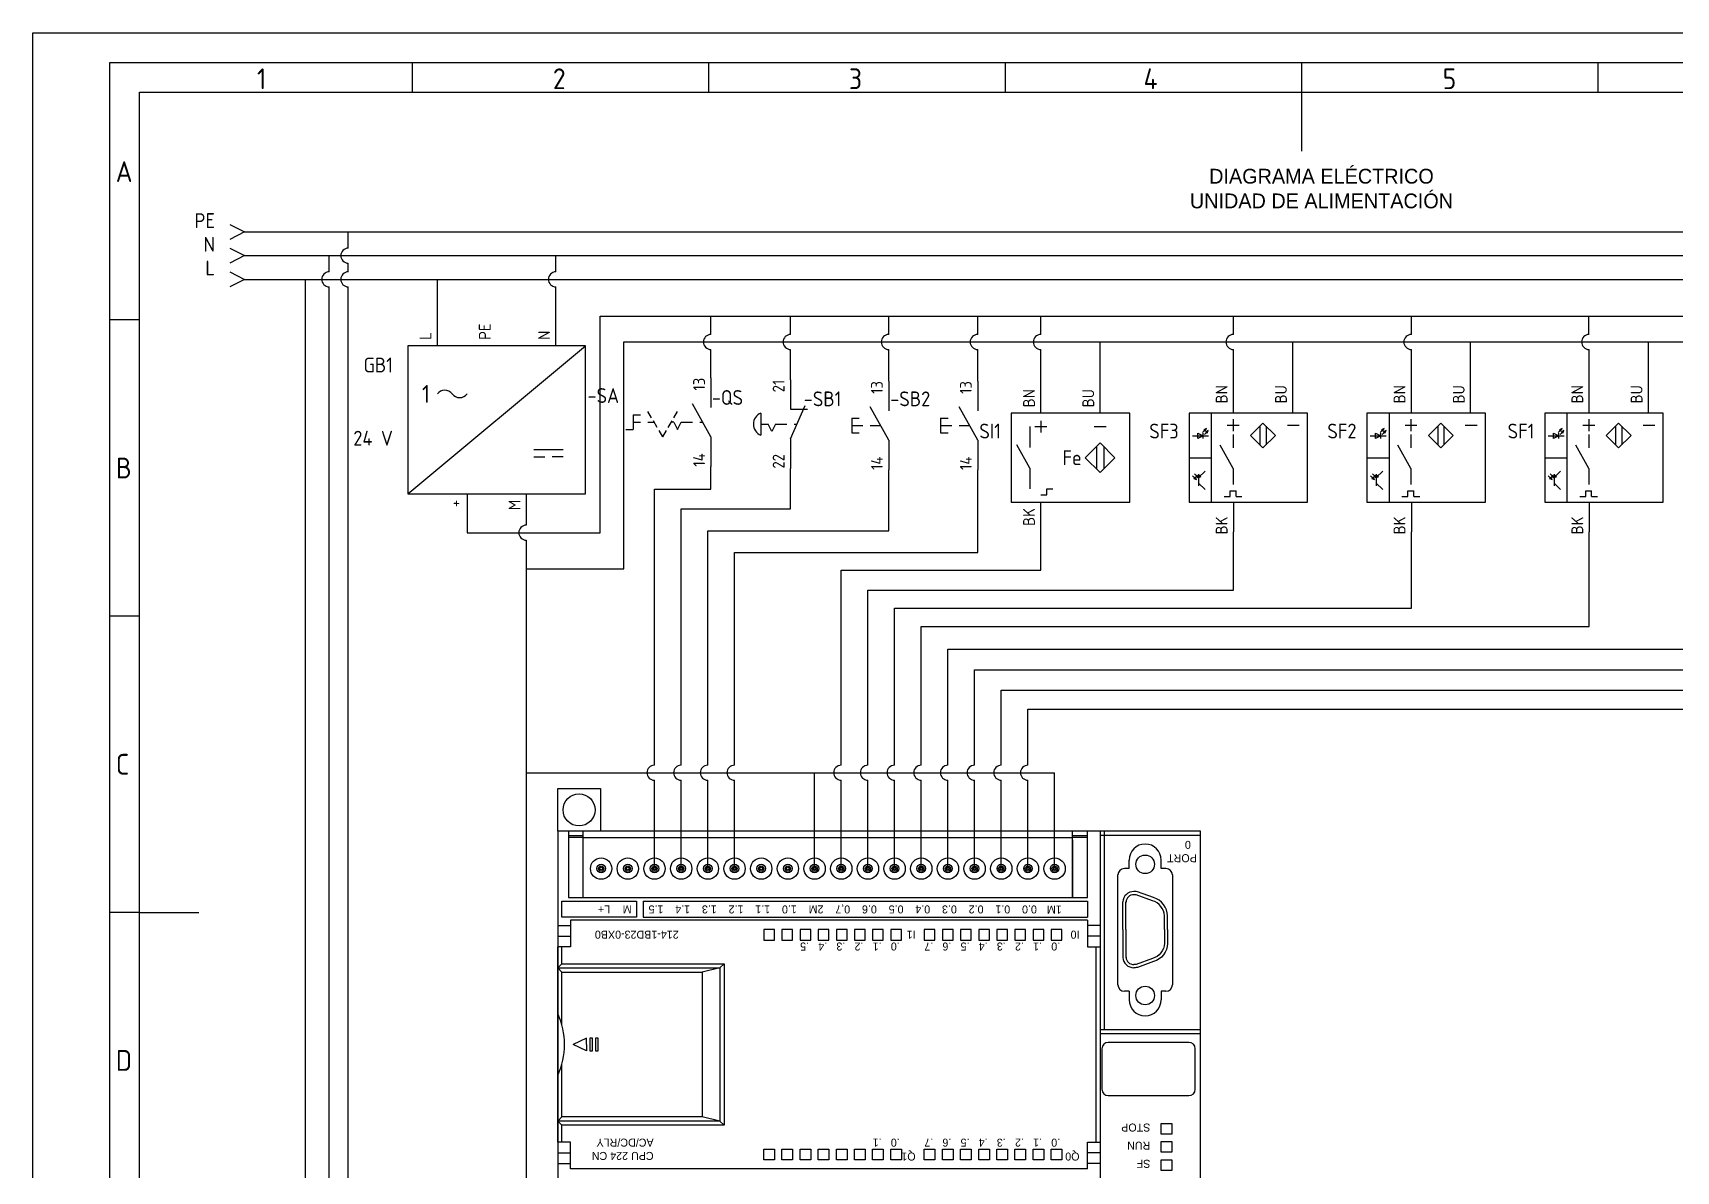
# Model space of a CAD drawing. Extents: x 0 to 420, y 0 to 297.
# Drawn here: x 0 to 277.2, y 104.9 to 297 of the extents above; entities that cross this region are included whole.
import ezdxf
from ezdxf.enums import TextEntityAlignment as Align

# ---------------------------------------------------------------- set-up
doc = ezdxf.new("R2010")
doc.units = 0
doc.header["$LTSCALE"] = 10
for name, color, linetype in [('035', 5, 'Continuous'), ('07', 7, 'Continuous'), ('DESC', 7, 'Continuous'), ('LAYER_1', 160, 'Continuous'), ('RED_2.5mm^2', 1, 'Continuous'), ('SYMS', 7, 'Continuous'), ('TAGS', 4, 'Continuous'), ('TERMS', 3, 'Continuous')]:
    doc.layers.add(name, color=color, linetype=linetype)
doc.styles.add('ISO Proportional', font='isocp.shx')
doc.styles.add('WD_IEC', font='ISOCP2.shx', dxfattribs={"width": 0.9, "height": 4})

# ---------------------------------------------------------------- blocks, each defined once
blk = doc.blocks.new('IEC_border_a3')
at = {"layer": '035'}
for p, q in [((64, 292), (64, 287)), ((114, 292), (114, 287)), ((164, 292), (164, 287)), ((214, 292), (214, 287)), ((264, 292), (264, 287)), ((17.97, 248.58), (12.98, 248.58)), ((17.98, 198.54), (13, 198.54)), ((17.98, 148.54), (13, 148.54))]:
    blk.add_line(p, q, dxfattribs=at)
for points in [[(0, 297), (420, 297), (420, 0), (0, 0)], [(18, 287), (410, 287), (410, 10), (18, 10)]]:
    blk.add_lwpolyline(points, close=True, dxfattribs=at)
at = {"layer": '07'}
for p, q in [((214, 287), (214, 277)), ((18, 148.5), (28, 148.5))]:
    blk.add_line(p, q, dxfattribs=at)
blk.add_lwpolyline([(13, 292), (415, 292), (415, 5), (13, 5)], close=True, dxfattribs=at)
at = {"layer": '035', "style": 'ISO Proportional'}
for s, p in [('1', (37.81, 287.5)), ('2', (87.73, 287.5)), ('3', (137.68, 287.5)), ('4', (187.38, 287.5)), ('5', (237.84, 287.5)), ('A', (13.98, 271.83)), ('B', (14, 221.79)), ('C', (14, 171.79)), ('D', (14, 121.79))]:
    blk.add_text(s, height=3.5, dxfattribs=at).set_placement(p)
blk = doc.blocks.new('HA1X3Y')
blk.add_lwpolyline([(-2.5, 1.25), (0, 0), (-2.5, -1.25)])
at = {"style": 'WD_IEC'}
blk.add_attdef('DESC1', text='', height=2.5, dxfattribs=at).set_placement((-5, 0.675), align=Align.RIGHT)
at = {"style": 'WD_IEC', "flags": 1}
blk.add_attdef('X1TERM01', (0, 0), '', height=0.32, dxfattribs=at)
at = {"style": 'WD_IEC'}
blk.add_attdef('DESC2', text='', height=2.5, dxfattribs=at).set_placement((-5, -0.675), align=Align.TOP_RIGHT)
blk = doc.blocks.new('VPW1_1PH')
for p, q in [((-5, -25), (25, 0)), ((16.25, -17.5), (21.25, -17.5)), ((16.25, -18.75), (18.125, -18.75)), ((21.25, -18.75), (19.375, -18.75))]:
    blk.add_line(p, q)
blk.add_lwpolyline([(-5, 0), (-5, -25), (25, -25), (25, 0)], close=True)
for centre, start, end in [((1.25, -9.0625), 36.869898, 143.130102), ((3.75, -7.1875), 216.869898, 323.130102)]:
    blk.add_arc(centre, 1.5625, start, end)
at = {"style": 'WD_IEC'}
blk.add_text('1', height=3, dxfattribs=at).set_placement((-1.25, -8.125), align=Align.MIDDLE_RIGHT)
for tag, p in [('TERM01', (-1, 1)), ('TERM02', (9, 1)), ('TERM03', (19, 1))]:
    blk.add_attdef(tag, p, '', height=2, rotation=90, dxfattribs=at)
for tag, p in [('INST', (-7.5, 2.5)), ('LOC', (-7.5, -1)), ('TAG1', (-7.5, -4.5)), ('RATING1', (-7.5, -9)), ('XREF', (-7.5, -13)), ('DESC1', (-7.5, -16.85)), ('DESC2', (-7.5, -20.35)), ('DESC3', (-7.5, -23.85))]:
    blk.add_attdef(tag, text='', height=2.5, dxfattribs=at).set_placement(p, align=Align.RIGHT)
at = {"style": 'WD_IEC', "flags": 1}
for tag, p, height in [('X2TERM01', (0, 0), 0.32), ('X2TERM02', (10, 0), 0.32), ('X2TERM03', (20, 0), 0.32), ('MFG', (27.75, -1), 1.5), ('CAT', (27.75, -3.5), 1.5), ('ASSYCODE', (26, -21.5), 1), ('FAMILY', (26, -23), 1), ('X8TERM04', (5, -25), 0.32), ('X8TERM05', (15, -25), 0.32), ('CATDESC', (26, -24.5), 1)]:
    blk.add_attdef(tag, p, '', height=height, dxfattribs=at)
at = {"style": 'WD_IEC'}
for tag, p in [('TERM04', (4, -26)), ('TERM05', (14, -26))]:
    blk.add_attdef(tag, text='', height=2, rotation=90, dxfattribs=at).set_placement(p, align=Align.RIGHT)
blk = doc.blocks.new('WDDOT')
for radius in [0.72, 0.449, 0.223]:
    blk.add_circle((0, 0), radius)
blk = doc.blocks.new('VPB11')
for p, q in [((0, 7.5), (0, 2.5)), ((0, -2.5), (-3.125, 3.125)), ((-6.25, 1.25), (-6.25, -1.25)), ((-6.25, 1.25), (-5, 1.25)), ((-6.25, 0), (-4.375, 0)), ((-3.125, 0), (-1.389, 0)), ((-6.25, -1.25), (-5, -1.25)), ((0, -2.5), (0, -7.5))]:
    blk.add_line(p, q)
at = {"style": 'WD_IEC'}
for tag, p in [('INST', (-8, 10.25)), ('LOC', (-8, 6.75)), ('TAG1', (-8, 3.25)), ('DESC1', (-8, -10.35)), ('DESC2', (-8, -13.85)), ('DESC3', (-8, -17.35))]:
    blk.add_attdef(tag, text='', height=2.5, dxfattribs=at).set_placement(p, align=Align.RIGHT)
blk.add_attdef('TERM01', text='', height=2, rotation=90, dxfattribs=at).set_placement((-1, 7.5), align=Align.RIGHT)
at = {"style": 'WD_IEC', "flags": 1}
for tag, p, height in [('X2TERM01', (0, 7.5), 0.32), ('CONTACT', (0.5, 4.5), 1), ('COMMON', (1.75, 3.25), 1), ('X1LINK', (0, 0), 0.32), ('ASSYCODE', (1, -4), 1), ('FAMILY', (1, -5.5), 1), ('X8TERM02', (0, -7.5), 0.32), ('CATDESC', (1, -7), 1)]:
    blk.add_attdef(tag, p, '', height=height, dxfattribs=at)
at = {"style": 'WD_IEC', "flags": 9}
for tag, p in [('MFG', (-8.5, -0.25)), ('CAT', (-8.5, -2.75))]:
    blk.add_attdef(tag, text='', height=1.5, dxfattribs=at).set_placement(p, align=Align.RIGHT)
at = {"style": 'WD_IEC'}
blk.add_attdef('TERM02', (-1, -7.5), '', height=2, rotation=90, dxfattribs=at)
at = {"lineweight": 15, "style": 'WD_IEC'}
blk.add_attdef('XREF', text='', height=2.5, dxfattribs=at).set_placement((-8, -6.35), align=Align.RIGHT)
blk = doc.blocks.new('VPX11IN3')
for p, q in [((0, 6.25), (0, 4.25)), ((-1.875, 5.25), (-1.875, 1.75)), ((-1, 5.25), (1, 5.25)), ((9, 5.25), (11, 5.25)), ((-1.875, -1.75), (-4.0625, 2.1875)), ((9.375, 1.875), (9.375, -1.875)), ((10.625, 1.875), (10.625, -1.875)), ((-1.875, -1.75), (-1.875, -5.25)), ((1, -6.25), (1, -5.25)), ((1, -5.25), (2, -5.25)), ((0, -6.25), (1, -6.25))]:
    blk.add_line(p, q)
for points in [[(-5, -7.5), (15, -7.5), (15, 7.5), (-5, 7.5)], [(10, 2.5), (12.5, 0), (10, -2.5), (7.5, 0)]]:
    blk.add_lwpolyline(points, close=True)
at = {"style": 'WD_IEC'}
blk.add_text('Fe', height=2.5, dxfattribs=at).set_placement((6.875, 0), align=Align.MIDDLE_RIGHT)
for tag, p in [('TERM02', (-1, 8.5)), ('TERM03', (9, 8.5))]:
    blk.add_attdef(tag, p, '', height=2, rotation=90, dxfattribs=at)
for tag, p in [('INST', (-6.75, 10.25)), ('LOC', (-6.75, 6.75)), ('TAG1', (-6.75, 3.25)), ('DESC1', (-6.75, -5.2)), ('DESC2', (-6.75, -8.7)), ('DESC3', (-6.75, -12.2)), ('WDTAGALT', (-6.25, -15.125))]:
    blk.add_attdef(tag, text='', height=2.5, dxfattribs=at).set_placement(p, align=Align.RIGHT)
at = {"style": 'WD_IEC', "flags": 1}
for tag, p, height in [('X2TERM02', (0, 7.5), 0.32), ('X2TERM03', (10, 7.5), 0.32), ('MFG', (17.75, 6.5), 1.5), ('CAT', (17.75, 4), 1.5), ('ASSYCODE', (16, -4), 1), ('FAMILY', (16, -5.5), 1), ('X8TERM01', (0, -7.5), 0.32), ('CATDESC', (16, -7), 1)]:
    blk.add_attdef(tag, p, '', height=height, dxfattribs=at)
at = {"lineweight": 15, "style": 'WD_IEC'}
blk.add_attdef('XREF', text='', height=2.5, dxfattribs=at).set_placement((-6.75, -1.35), align=Align.RIGHT)
at = {"style": 'WD_IEC'}
blk.add_attdef('TERM01', text='', height=2, rotation=90, dxfattribs=at).set_placement((-1, -8.5), align=Align.RIGHT)
blk = doc.blocks.new('VPE11B24')
for p, q in [((0, 7.5), (0, 12.5)), ((10, 7.5), (10, 12.5)), ((2.5, 7.5), (-7.5, 7.5)), ((-7.5, 7.5), (-7.5, -7.5)), ((-3.75, 7.5), (-3.75, -7.5)), ((-0.06, 6.49), (-0.06, 4.49)), ((12.5, 7.5), (2.5, 7.5)), ((12.5, -7.5), (12.5, 7.5)), ((-6.94, 3.72), (-4.24, 3.72)), ((-6.04, 4.17), (-5.14, 3.72)), ((-6.04, 3.26), (-6.04, 4.17)), ((-5.14, 3.72), (-6.04, 3.26)), ((-4.92, 4.61), (-5.25, 4.27)), ((-5.14, 3.26), (-5.14, 4.17)), ((-4.58, 4.94), (-5.03, 4.72)), ((-5.03, 4.72), (-4.81, 4.5)), ((-4.58, 4.27), (-4.92, 3.94)), ((-4.81, 4.5), (-4.58, 4.94)), ((-4.25, 4.61), (-4.69, 4.38)), ((-4.69, 4.38), (-4.47, 4.16)), ((-4.47, 4.16), (-4.25, 4.61)), ((-1.06, 5.49), (0.94, 5.49)), ((-0.07, 3.92), (-0.07, 1.69)), ((4.45, 5.31), (4.45, 2.18)), ((5.49, 5.31), (5.49, 2.18)), ((9.09, 5.49), (11.09, 5.49)), ((-0.07, -1.81), (-2.26, 2.13)), ((-7.5, 0), (-3.75, 0)), ((-6.24, -3.03), (-6.57, -2.7)), ((-5.91, -3.36), (-4.81, -2.27)), ((-0.07, -1.81), (-0.07, -4.53)), ((-6.57, -3.37), (-6.91, -3.03)), ((-6.46, -3.26), (-6.69, -3.48)), ((-6.69, -3.48), (-6.24, -3.7)), ((-6.24, -3.7), (-6.46, -3.26)), ((-6.13, -2.92), (-6.35, -3.14)), ((-6.35, -3.14), (-5.9, -3.37)), ((-5.9, -3.37), (-6.13, -2.92)), ((-5.91, -2.8), (-5.91, -4.77)), ((-5.68, -2.92), (-5.91, -3.36)), ((-5.91, -3.36), (-5.46, -3.14)), ((-5.91, -4.29), (-4.81, -5.38)), ((-7.5, -7.5), (12.5, -7.5)), ((-1.58, -6.56), (-0.58, -6.56)), ((-0.58, -6.56), (-0.58, -5.56)), ((-0.58, -5.56), (0.42, -5.56)), ((0, -7.5), (0, -12.5)), ((0.42, -6.56), (0.42, -5.56)), ((0.42, -6.56), (1.42, -6.56))]:
    blk.add_line(p, q)
blk.add_lwpolyline([(4.97, 5.83), (7.06, 3.74), (4.97, 1.65), (2.88, 3.74)], close=True)
for points in [[(-5.03, 4.72), (-4.81, 4.5), (-4.58, 4.94)], [(-4.69, 4.38), (-4.47, 4.16), (-4.25, 4.61)], [(-6.46, -3.26), (-6.69, -3.48), (-6.24, -3.7)], [(-6.13, -2.92), (-6.35, -3.14), (-5.9, -3.37)], [(-5.46, -3.14), (-5.68, -2.92), (-5.91, -3.36)]]:
    blk.add_solid(points)
at = {"style": 'WD_IEC'}
for tag, p in [('INST', (-9.25, 12)), ('LOC', (-9.25, 8)), ('TAG1', (-9.25, 3.25)), ('XREF', (-9.25, -1.35)), ('DESC1', (-9.25, -5.2)), ('DESC2', (-9.25, -9.2)), ('DESC3', (-9.25, -13.2))]:
    blk.add_attdef(tag, text='', height=2.5, dxfattribs=at).set_placement(p, align=Align.RIGHT)
for tag, p in [('TERM01', (-1, 12.23)), ('TERM02', (9, 12.23))]:
    blk.add_attdef(tag, text='', height=2, rotation=90, dxfattribs=at).set_placement(p, align=Align.RIGHT)
at = {"style": 'WD_IEC', "flags": 1}
for tag, p, height in [('X2TERM01', (0, 12.5), 0.32), ('X2TERM02', (10, 12.5), 0.32), ('MFG', (13.32, 6.13), 1.5), ('CAT', (13.32, 3.63), 1.5), ('X4LINK', (-7.5, 0), 0.32), ('X1LINK', (12.5, 0), 0.32), ('ASSYCODE', (13.5, -4.57), 1), ('FAMILY', (13.5, -6.07), 1), ('CATDESC', (13.5, -7.57), 1), ('X8TERM03', (0, -12.5), 0.32)]:
    blk.add_attdef(tag, p, '', height=height, dxfattribs=at)
at = {"style": 'WD_IEC'}
blk.add_attdef('TERM03', (-1, -12.96), '', height=2, rotation=90, dxfattribs=at)
blk = doc.blocks.new('VSS112')
for p, q in [((0, 7.5), (0, 2.5)), ((0, -2.5), (-3.12, 3.12)), ((-13.12, 1.25), (-11.88, 1.25)), ((-13.12, 1.25), (-13.12, -1.25)), ((-13.12, 0), (-11.88, 0)), ((-10, 0.75), (-10.62, 1.83)), ((-10.62, 0), (-9.57, 0)), ((-9.06, -0.88), (-9.69, 0.21)), ((-7.19, -0.88), (-6.56, 0.21)), ((-6.25, 0), (-6.68, 0)), ((-6.25, 0.75), (-5.62, 1.83)), ((-6.25, 0), (-5.62, -1.25)), ((-5.62, -1.25), (-5, 0)), ((-5, 0), (-3.12, 0)), ((-1.88, 0), (-1.39, 0)), ((-14.38, -1.25), (-13.12, -1.25)), ((-8.12, -2.5), (-8.75, -1.42)), ((-8.12, -2.5), (-7.5, -1.42)), ((0, -2.5), (0, -7.5))]:
    blk.add_line(p, q)
at = {"style": 'WD_IEC'}
for tag, p in [('INST', (-15.5, 9.25)), ('LOC', (-15.5, 6.25)), ('TAG1', (-15.5, 3.25)), ('DESC1', (-15.5, -9.35)), ('DESC2', (-15.5, -12.35)), ('DESC3', (-15.5, -15.35))]:
    blk.add_attdef(tag, text='', height=2.5, dxfattribs=at).set_placement(p, align=Align.RIGHT)
at = {"style": 'WD_IEC', "flags": 8}
for tag, p in [('POS1', (-10.62, 3.5)), ('POS2', (-5.62, 3.5))]:
    blk.add_attdef(tag, text='', height=2, rotation=90, dxfattribs=at).set_placement(p, align=Align.MIDDLE_LEFT)
at = {"style": 'WD_IEC'}
blk.add_attdef('TERM01', text='', height=2, rotation=90, dxfattribs=at).set_placement((-1, 7.5), align=Align.RIGHT)
at = {"style": 'WD_IEC', "flags": 1}
for tag, p, height in [('X2TERM01', (0, 7.5), 0.32), ('CONTACT', (0.5, 4.5), 1), ('COMMON', (1.75, 3.25), 1), ('X1LINK', (0, 0), 0.32), ('X8TERM02', (0, -7.5), 0.32), ('ASSYCODE', (1, -9), 1), ('FAMILY', (1, -10.5), 1), ('CATDESC', (1, -12), 1)]:
    blk.add_attdef(tag, p, '', height=height, dxfattribs=at)
at = {"style": 'WD_IEC', "flags": 9}
for tag, p in [('MFG', (-16, -0.25)), ('CAT', (-16, -2.75))]:
    blk.add_attdef(tag, text='', height=1.5, dxfattribs=at).set_placement(p, align=Align.RIGHT)
at = {"style": 'WD_IEC'}
blk.add_attdef('TERM02', (-1, -7.5), '', height=2, rotation=90, dxfattribs=at)
at = {"lineweight": 15, "style": 'WD_IEC'}
blk.add_attdef('XREF', text='', height=2.5, dxfattribs=at).set_placement((-15.5, -6.35), align=Align.RIGHT)
blk.add_attdef('STATE', (1.25, -6.35), '', height=2.5, dxfattribs=at)
blk = doc.blocks.new('VPB12ML')
for p, q in [((0, 7.5), (0, 2.5)), ((0, -2.5), (2.5, 3.125)), ((-5, 1.875), (-5, -1.875)), ((-5, 0), (-3.75, 0)), ((-3.125, -1.25), (-3.75, 0)), ((-2.5, 0), (-3.125, -1.25)), ((-2.5, 0), (-0.625, 0)), ((0, 2.5), (2.8678, 2.5)), ((0.625, 0), (1.11111, 0)), ((0, -2.5), (0, -7.5))]:
    blk.add_line(p, q)
blk.add_arc((-4.21875, 0), 2.03125, 112.6198649, 247.3801351)
at = {"style": 'WD_IEC'}
for tag, p in [('INST', (-8, 10.25)), ('LOC', (-8, 6.75)), ('TAG1', (-8, 3.25)), ('DESC1', (-8, -10.35)), ('DESC2', (-8, -13.85)), ('DESC3', (-8, -17.35))]:
    blk.add_attdef(tag, text='', height=2.5, dxfattribs=at).set_placement(p, align=Align.RIGHT)
blk.add_attdef('TERM01', text='', height=2, rotation=90, dxfattribs=at).set_placement((-1, 7.5), align=Align.RIGHT)
at = {"style": 'WD_IEC', "flags": 1}
for tag, p, height in [('X2TERM01', (0, 7.5), 0.32), ('CONTACT', (0.5, 4.5), 1), ('COMMON', (1.75, 3.25), 1), ('X1LINK', (1.5, 0), 0.32), ('ASSYCODE', (1, -4), 1), ('FAMILY', (1, -5.5), 1), ('X8TERM02', (0, -7.5), 0.32), ('CATDESC', (1, -7), 1)]:
    blk.add_attdef(tag, p, '', height=height, dxfattribs=at)
at = {"style": 'WD_IEC', "flags": 9}
for tag, p in [('MFG', (-8.5, -0.25)), ('CAT', (-8.5, -2.75))]:
    blk.add_attdef(tag, text='', height=1.5, dxfattribs=at).set_placement(p, align=Align.RIGHT)
at = {"style": 'WD_IEC'}
blk.add_attdef('TERM02', (-1, -7.5), '', height=2, rotation=90, dxfattribs=at)
at = {"lineweight": 15, "style": 'WD_IEC'}
blk.add_attdef('XREF', text='', height=2.5, dxfattribs=at).set_placement((-8, -6.35), align=Align.RIGHT)

msp = doc.modelspace()

# ---------------------------------------------------------------- linework, layer by layer
at = {"layer": 'LAYER_1', "color": 140}
msp.add_line((35.72, 259.39), (395.05, 259.39), dxfattribs=at)
at = {"layer": 'RED_2.5mm^2', "color": 60, "true_color": 0xc0f600}
for p, q in [((35.72, 263.39), (395.05, 263.39)), ((53.21, 260.66), (53.21, 263.39)), ((53.21, 256.66), (53.21, 258.12)), ((53.21, 89.5), (53.21, 254.12))]:
    msp.add_line(p, q, dxfattribs=at)
at = {"layer": 'RED_2.5mm^2', "color": 140}
for p, q in [((50, 256.66), (50, 259.39)), ((50, 88.23), (50, 254.12))]:
    msp.add_line(p, q, dxfattribs=at)
at = {"layer": 'RED_2.5mm^2'}
for p, q in [((88.24, 256.66), (88.24, 259.39)), ((68.24, 244.18), (68.24, 255.39)), ((88.24, 244.18), (88.24, 254.12)), ((95.71, 212.63), (95.71, 249.16)), ((95.71, 249.16), (395.05, 249.16)), ((114.39, 246.09), (114.39, 249.16)), ((127.83, 246.09), (127.83, 249.16)), ((144.39, 246.09), (144.39, 249.16)), ((159.39, 246.09), (159.39, 249.16)), ((170.05, 246.09), (170.05, 249.16)), ((202.55, 246.09), (202.55, 249.16)), ((232.55, 246.09), (232.55, 249.16)), ((262.48, 246.09), (262.48, 249.16)), ((99.72, 214.27), (99.72, 244.82)), ((99.72, 244.82), (395.05, 244.82)), ((180.05, 232.78), (180.05, 244.82)), ((212.55, 237.78), (212.55, 244.82)), ((242.55, 237.78), (242.55, 244.82)), ((272.55, 237.78), (272.55, 244.82)), ((114.39, 238.78), (114.39, 243.55)), ((127.83, 238.45), (127.83, 243.55)), ((144.39, 238.22), (144.39, 243.55)), ((159.39, 238.22), (159.39, 243.55)), ((170.05, 232.78), (170.05, 243.55)), ((202.55, 237.78), (202.55, 243.55)), ((232.55, 237.78), (232.55, 243.55)), ((262.55, 237.78), (262.55, 243.55)), ((114.39, 219.96), (114.39, 223.78)), ((127.83, 216.66), (127.83, 223.45)), ((144.39, 212.95), (144.39, 223.22)), ((159.39, 209.31), (159.39, 223.22)), ((73.24, 219.18), (73.24, 212.63)), ((83.24, 219.18), (83.24, 213.9)), ((104.87, 191.38), (104.87, 219.96)), ((104.87, 219.96), (109.5, 219.96)), ((109.5, 219.96), (114.39, 219.96)), ((109.37, 191.38), (109.37, 216.66)), ((109.37, 216.66), (114, 216.66)), ((114, 216.66), (127.83, 216.66)), ((170.05, 206.29), (170.05, 217.78)), ((99.72, 206.55), (99.72, 214.27)), ((73.24, 212.63), (95.71, 212.63)), ((83.24, 211.36), (83.24, 172.11)), ((113.87, 191.38), (113.87, 212.95)), ((113.87, 212.95), (118.5, 212.95)), ((118.5, 212.95), (144.39, 212.95)), ((202.55, 202.93), (202.55, 212.78)), ((232.55, 199.86), (232.55, 212.78)), ((262.55, 196.81), (262.55, 212.78)), ((118.37, 191.38), (118.37, 209.31)), ((118.37, 209.31), (123, 209.31)), ((123, 209.31), (159.39, 209.31)), ((83.24, 206.55), (99.72, 206.55)), ((136.37, 173.38), (136.37, 206.29)), ((136.37, 206.29), (170.05, 206.29)), ((140.87, 173.38), (140.87, 202.93)), ((140.87, 202.93), (202.55, 202.93)), ((145.37, 173.38), (145.37, 199.86)), ((145.37, 199.86), (232.55, 199.86)), ((149.87, 173.38), (149.87, 196.81)), ((149.87, 196.81), (262.55, 196.81)), ((104.87, 173.38), (104.87, 191.38)), ((109.37, 173.38), (109.37, 191.38)), ((113.87, 173.38), (113.87, 191.38)), ((118.37, 173.38), (118.37, 191.38)), ((154.37, 173.38), (154.37, 192.96)), ((154.37, 192.96), (290.05, 192.96)), ((158.87, 173.38), (158.87, 189.46)), ((158.87, 189.46), (320.05, 189.46)), ((163.37, 173.38), (163.37, 186.04)), ((163.37, 186.04), (350.05, 186.04)), ((167.87, 173.38), (167.87, 182.85)), ((167.87, 182.85), (380.05, 182.85)), ((83.24, 172.11), (143.05, 172.11)), ((83.24, 172.11), (83.24, 93.29)), ((131.87, 155.93), (131.87, 172.11)), ((143.05, 172.11), (172.37, 172.11)), ((172.37, 155.93), (172.37, 172.11)), ((104.87, 155.93), (104.87, 170.84)), ((109.37, 155.93), (109.37, 170.84)), ((113.87, 155.93), (113.87, 170.84)), ((118.37, 155.93), (118.37, 170.84)), ((136.37, 155.93), (136.37, 170.84)), ((140.87, 155.93), (140.87, 170.84)), ((145.37, 155.93), (145.37, 170.84)), ((149.87, 155.93), (149.87, 170.84)), ((154.37, 155.93), (154.37, 170.84)), ((158.87, 155.93), (158.87, 170.84)), ((163.37, 155.93), (163.37, 170.84)), ((167.87, 155.93), (167.87, 170.84))]:
    msp.add_line(p, q, dxfattribs=at)
at = {"layer": 'RED_2.5mm^2', "color": 42}
for p, q in [((35.72, 255.39), (395.05, 255.39)), ((45.99, 85.69), (45.99, 255.39))]:
    msp.add_line(p, q, dxfattribs=at)
at = {"layer": 'RED_2.5mm^2', "color": 60, "true_color": 0xc0f600}
for centre in [(53.21, 259.39), (53.21, 255.39)]:
    msp.add_arc(centre, 1.27, 90, 270, dxfattribs=at)
at = {"layer": 'RED_2.5mm^2', "color": 140}
msp.add_arc((50, 255.39), 1.27, 90, 270, dxfattribs=at)
at = {"layer": 'RED_2.5mm^2'}
for centre in [(88.24, 255.39), (114.39, 244.82), (127.83, 244.82), (144.39, 244.82), (159.39, 244.82), (170.05, 244.82), (202.55, 244.82), (232.55, 244.82), (262.55, 244.82), (83.24, 212.63), (104.87, 172.11), (109.37, 172.11), (113.87, 172.11), (118.37, 172.11), (136.37, 172.11), (140.87, 172.11), (145.37, 172.11), (149.87, 172.11), (154.37, 172.11), (158.87, 172.11), (163.37, 172.11), (167.87, 172.11)]:
    msp.add_arc(centre, 1.27, 90, 270, dxfattribs=at)
at = {"layer": 'SYMS'}
for p, q in [((88.54, 162.23), (88.54, 169.43)), ((88.54, 169.43), (95.74, 169.43)), ((95.74, 169.43), (95.74, 162.23)), ((196.99, 162.23), (88.54, 162.23)), ((88.54, 162.23), (88.54, 90.23)), ((95.74, 162.23), (88.54, 162.23)), ((90.34, 162.23), (90.34, 151.07)), ((90.34, 161.51), (92.86, 161.51)), ((92.86, 161.15), (90.34, 161.15)), ((92.86, 151.07), (92.86, 162.23)), ((92.86, 161.15), (175.39, 161.15)), ((175.39, 151.07), (175.39, 162.23)), ((175.39, 161.51), (177.91, 161.51)), ((177.91, 161.15), (175.39, 161.15)), ((175.39, 160.79), (175.39, 151.07)), ((177.91, 151.07), (177.91, 162.23)), ((196.99, 162.23), (180.07, 162.23)), ((180.07, 162.23), (180.07, 128.75)), ((196.99, 161.52), (180.07, 161.52)), ((180.72, 162.23), (180.72, 128.75)), ((196.99, 90.23), (196.99, 162.23)), ((184.95, 155.93), (184.14, 155.93)), ((184.95, 155.93), (184.95, 157.37)), ((190.35, 155.93), (190.35, 157.37)), ((191.16, 155.93), (190.35, 155.93)), ((183.06, 136.31), (183.06, 154.85)), ((192.24, 154.85), (192.24, 136.31)), ((89.26, 150.44), (101.86, 150.44)), ((89.26, 147.74), (89.26, 150.44)), ((90.34, 151.07), (177.91, 151.07)), ((92.86, 151.07), (175.39, 151.07)), ((101.86, 150.44), (101.86, 147.74)), ((102.94, 150.44), (102.94, 147.74)), ((102.94, 150.44), (177.91, 150.44)), ((177.91, 150.44), (177.91, 147.74)), ((183.87, 145.63), (183.87, 150.32)), ((184.41, 145.63), (184.41, 150.32)), ((101.86, 147.74), (89.26, 147.74)), ((177.91, 147.2), (90.7, 147.2)), ((90.7, 147.2), (90.7, 142.7)), ((102.94, 147.74), (177.91, 147.74)), ((177.91, 147.2), (177.91, 142.7)), ((88.54, 146.3), (90.7, 146.3)), ((88.54, 144.5), (90.7, 144.5)), ((180.07, 146.3), (177.91, 146.3)), ((180.07, 144.5), (177.91, 144.5)), ((183.87, 145.63), (183.87, 140.93)), ((184.41, 145.63), (184.41, 140.93)), ((90.7, 142.7), (88.54, 142.7)), ((88.54, 109.76), (88.54, 142.7)), ((89.26, 139.87), (89.26, 142.7)), ((177.91, 142.7), (180.07, 142.7)), ((179.35, 142.7), (179.35, 109.76)), ((89.26, 139.87), (88.54, 139.15)), ((88.54, 139.15), (115.9, 139.15)), ((89.26, 138.43), (88.54, 139.15)), ((89.26, 139.87), (116.62, 139.87)), ((115.9, 139.15), (112.93, 138.43)), ((115.9, 139.15), (116.62, 139.87)), ((115.9, 139.15), (115.9, 113.32)), ((116.62, 139.87), (116.62, 112.6)), ((89.26, 138.43), (112.93, 138.43)), ((89.26, 129.52), (89.26, 138.43)), ((112.93, 138.43), (112.93, 114.04)), ((184.95, 135.23), (184.14, 135.23)), ((184.95, 135.23), (184.95, 133.79)), ((191.16, 135.23), (190.35, 135.23)), ((190.35, 135.23), (190.35, 133.79)), ((180.07, 128.75), (196.99, 128.75)), ((180.07, 128.75), (180.07, 90.95)), ((196.99, 128.04), (180.07, 128.04)), ((93.4, 127.31), (91.15, 126.23)), ((93.4, 125.15), (91.15, 126.23)), ((93.4, 126.23), (93.4, 127.31)), ((93.4, 126.23), (93.4, 125.15)), ((94.39, 127.31), (93.94, 127.31)), ((93.94, 127.31), (93.94, 126.23)), ((93.94, 126.23), (93.94, 125.15)), ((93.94, 125.15), (94.39, 125.15)), ((94.39, 125.15), (94.39, 127.31)), ((95.38, 127.31), (94.93, 127.31)), ((94.93, 127.31), (94.93, 126.23)), ((94.93, 126.23), (94.93, 125.15)), ((94.93, 125.15), (95.38, 125.15)), ((95.38, 125.15), (95.38, 127.31)), ((180.34, 125.52), (180.34, 118.68)), ((195.01, 126.6), (181.42, 126.6)), ((196.09, 118.68), (196.09, 125.52)), ((89.26, 114.04), (89.26, 122.94)), ((181.42, 117.6), (195.01, 117.6)), ((89.26, 114.04), (88.54, 113.32)), ((112.93, 114.04), (89.26, 114.04)), ((115.9, 113.32), (112.93, 114.04)), ((115.9, 113.32), (88.54, 113.32)), ((89.26, 112.6), (88.54, 113.32)), ((116.62, 112.6), (89.26, 112.6)), ((89.26, 109.76), (89.26, 112.6)), ((115.9, 113.32), (116.62, 112.6)), ((90.7, 109.76), (88.54, 109.76)), ((90.7, 105.26), (90.7, 109.76)), ((177.91, 105.26), (177.91, 109.76)), ((177.91, 109.76), (180.07, 109.76)), ((88.54, 107.96), (90.7, 107.96)), ((88.54, 106.16), (90.7, 106.16)), ((180.07, 107.96), (177.91, 107.96)), ((180.07, 106.16), (177.91, 106.16)), ((177.91, 105.26), (90.7, 105.26))]:
    msp.add_line(p, q, dxfattribs=at)
for points in [[(191.43, 145.63), (191.43, 147.95, 0.319237), (189.05, 151.03), (186.33, 152, 0.086054), (185.97, 152.06), (185.73, 152.06)], [(190.89, 145.63), (190.89, 147.94, 0.319455), (188.88, 150.51), (186.15, 151.49, 0.086054), (185.97, 151.52), (185.73, 151.52)], [(191.43, 145.63), (191.43, 143.3, -0.319237), (189.05, 140.22), (186.33, 139.25, -0.086054), (185.97, 139.19), (185.73, 139.19)], [(190.89, 145.63), (190.89, 143.31, -0.319455), (188.88, 140.74), (186.15, 139.76, -0.086054), (185.97, 139.73), (185.73, 139.73)]]:
    msp.add_lwpolyline(points, format="xyb", dxfattribs=at)
for points in [[(123.31, 145.67), (123.31, 143.87), (125.11, 143.87), (125.11, 145.67)], [(126.37, 145.67), (126.37, 143.87), (128.17, 143.87), (128.17, 145.67)], [(129.43, 145.67), (129.43, 143.87), (131.23, 143.87), (131.23, 145.67)], [(132.49, 145.67), (132.49, 143.87), (134.29, 143.87), (134.29, 145.67)], [(135.55, 145.67), (135.55, 143.87), (137.35, 143.87), (137.35, 145.67)], [(138.61, 145.67), (138.61, 143.87), (140.41, 143.87), (140.41, 145.67)], [(141.67, 145.67), (141.67, 143.87), (143.47, 143.87), (143.47, 145.67)], [(144.73, 145.67), (144.73, 143.87), (146.53, 143.87), (146.53, 145.67)], [(150.38, 145.67), (150.38, 143.87), (152.18, 143.87), (152.18, 145.67)], [(153.44, 145.67), (153.44, 143.87), (155.24, 143.87), (155.24, 145.67)], [(156.5, 145.67), (156.5, 143.87), (158.3, 143.87), (158.3, 145.67)], [(159.56, 145.67), (159.56, 143.87), (161.36, 143.87), (161.36, 145.67)], [(162.62, 145.67), (162.62, 143.87), (164.42, 143.87), (164.42, 145.67)], [(165.68, 145.67), (165.68, 143.87), (167.48, 143.87), (167.48, 145.67)], [(168.74, 145.67), (168.74, 143.87), (170.54, 143.87), (170.54, 145.67)], [(171.8, 145.67), (171.8, 143.87), (173.6, 143.87), (173.6, 145.67)], [(192.12, 111.11), (190.32, 111.11), (190.32, 112.91), (192.12, 112.91)], [(123.31, 106.79), (123.31, 108.59), (125.11, 108.59), (125.11, 106.79)], [(126.37, 106.79), (126.37, 108.59), (128.17, 108.59), (128.17, 106.79)], [(129.43, 106.79), (129.43, 108.59), (131.23, 108.59), (131.23, 106.79)], [(132.49, 106.79), (132.49, 108.59), (134.29, 108.59), (134.29, 106.79)], [(135.55, 106.79), (135.55, 108.59), (137.35, 108.59), (137.35, 106.79)], [(138.61, 106.79), (138.61, 108.59), (140.41, 108.59), (140.41, 106.79)], [(141.67, 106.79), (141.67, 108.59), (143.47, 108.59), (143.47, 106.79)], [(144.73, 106.79), (144.73, 108.59), (146.53, 108.59), (146.53, 106.79)], [(150.38, 106.79), (150.38, 108.59), (152.18, 108.59), (152.18, 106.79)], [(153.44, 106.79), (153.44, 108.59), (155.24, 108.59), (155.24, 106.79)], [(156.5, 106.79), (156.5, 108.59), (158.3, 108.59), (158.3, 106.79)], [(159.56, 106.79), (159.56, 108.59), (161.36, 108.59), (161.36, 106.79)], [(162.62, 106.79), (162.62, 108.59), (164.42, 108.59), (164.42, 106.79)], [(165.68, 106.79), (165.68, 108.59), (167.48, 108.59), (167.48, 106.79)], [(168.74, 106.79), (168.74, 108.59), (170.54, 108.59), (170.54, 106.79)], [(171.8, 106.79), (171.8, 108.59), (173.6, 108.59), (173.6, 106.79)], [(192.12, 108.05), (190.32, 108.05), (190.32, 109.85), (192.12, 109.85)], [(192.12, 104.99), (190.32, 104.99), (190.32, 106.79), (192.12, 106.79)]]:
    msp.add_lwpolyline(points, close=True, dxfattribs=at)
for centre, radius in [((92.14, 165.83), 2.7), ((187.65, 156.65), 1.57), ((95.87, 155.93), 1.8), ((100.37, 155.93), 1.8), ((104.87, 155.93), 1.8), ((109.37, 155.93), 1.8), ((113.87, 155.93), 1.8), ((118.37, 155.93), 1.8), ((122.87, 155.93), 1.8), ((127.37, 155.93), 1.8), ((131.87, 155.93), 1.8), ((136.37, 155.93), 1.8), ((140.87, 155.93), 1.8), ((145.37, 155.93), 1.8), ((149.87, 155.93), 1.8), ((154.37, 155.93), 1.8), ((158.87, 155.93), 1.8), ((163.37, 155.93), 1.8), ((167.87, 155.93), 1.8), ((172.37, 155.93), 1.8), ((187.65, 134.51), 1.57)]:
    msp.add_circle(centre, radius, dxfattribs=at)
for centre, radius, start, end in [((187.65, 157.37), 2.7, 0, 180), ((184.14, 154.85), 1.08, 90, 180), ((191.16, 154.85), 1.08, 0, 90), ((185.74, 150.19), 1.87, 89.6438, 176.0032), ((185.74, 150.19), 1.33, 89.6438, 176.0032), ((185.74, 141.06), 1.87, 183.9968, 270.3562), ((185.74, 141.06), 1.33, 183.9968, 270.3562), ((184.14, 136.31), 1.08, 180, 270), ((191.16, 136.31), 1.08, 270, 0), ((187.65, 133.79), 2.7, 180, 0), ((77.48, 126.23), 12.23, 334.7333, 25.2667), ((181.42, 125.52), 1.08, 90, 180), ((195.01, 125.52), 1.08, 0, 90), ((181.42, 118.68), 1.08, 180, 270), ((195.01, 118.68), 1.08, 270, 0)]:
    msp.add_arc(centre, radius, start, end, dxfattribs=at)

# ---------------------------------------------------------------- block references
msp.add_blockref('IEC_border_a3', (0, 0))
ref = msp.add_blockref('HA1X3Y', (35.72, 263.39), dxfattribs=at)
ref.add_attrib('DESC1', 'PE', dxfattribs={"layer": 'DESC', "height": 2.5, "style": 'WD_IEC'}).set_placement((30.72, 264.06), align=Align.RIGHT)
ref = msp.add_blockref('HA1X3Y', (35.72, 259.39), dxfattribs=at)
ref.add_attrib('DESC1', 'N', dxfattribs={"layer": 'DESC', "height": 2.5, "style": 'WD_IEC'}).set_placement((30.72, 260.06), align=Align.RIGHT)
ref = msp.add_blockref('HA1X3Y', (35.72, 255.39), dxfattribs=at)
ref.add_attrib('DESC1', 'L', dxfattribs={"layer": 'DESC', "height": 2.5, "style": 'WD_IEC'}).set_placement((30.72, 256.06), align=Align.RIGHT)
ref = msp.add_blockref('VPW1_1PH', (68.24, 244.18), dxfattribs=at)
ref.add_attrib('TERM05', 'M', dxfattribs={"layer": 'TERMS', "height": 2, "rotation": 90, "style": 'WD_IEC'}).set_placement((82.24, 218.18), align=Align.RIGHT)
ref.add_attrib('TERM04', '+', dxfattribs={"layer": 'TERMS', "height": 2, "rotation": 90, "style": 'WD_IEC'}).set_placement((72.24, 218.18), align=Align.RIGHT)
ref.add_attrib('TERM03', 'N', (87.24, 245.18), dxfattribs={"layer": 'TERMS', "height": 2, "rotation": 90, "style": 'WD_IEC'})
ref.add_attrib('TERM02', 'PE', (77.24, 245.18), dxfattribs={"layer": 'TERMS', "height": 2, "rotation": 90, "style": 'WD_IEC'})
ref.add_attrib('TERM01', 'L', (67.24, 245.18), dxfattribs={"layer": 'TERMS', "height": 2, "rotation": 90, "style": 'WD_IEC'})
ref.add_attrib('DESC1', '24 V', dxfattribs={"layer": 'DESC', "height": 2.5, "style": 'WD_IEC'}).set_placement((60.74, 227.33), align=Align.RIGHT)
ref.add_attrib('TAG1', 'GB1', dxfattribs={"layer": 'TAGS', "height": 2.5, "style": 'WD_IEC'}).set_placement((60.74, 239.68), align=Align.RIGHT)
ref = msp.add_blockref('VSS112', (114.39, 231.28), dxfattribs=at)
ref.add_attrib('TERM02', '14', (113.39, 223.78), dxfattribs={"layer": 'TERMS', "height": 2, "rotation": 90, "style": 'WD_IEC'})
ref.add_attrib('TERM01', '13', dxfattribs={"layer": 'TERMS', "height": 2, "rotation": 90, "style": 'WD_IEC'}).set_placement((113.39, 238.78), align=Align.RIGHT)
ref.add_attrib('TAG1', '-SA', dxfattribs={"layer": 'TAGS', "height": 2.5, "style": 'WD_IEC'}).set_placement((98.89, 234.53), align=Align.RIGHT)
ref = msp.add_blockref('VPB12ML', (127.81, 230.95), dxfattribs=at)
ref.add_attrib('TERM02', '22', (126.81, 223.45), dxfattribs={"layer": 'TERMS', "height": 2, "rotation": 90, "style": 'WD_IEC'})
ref.add_attrib('TERM01', '21', dxfattribs={"layer": 'TERMS', "height": 2, "rotation": 90, "style": 'WD_IEC'}).set_placement((126.81, 238.45), align=Align.RIGHT)
ref.add_attrib('TAG1', '-QS', dxfattribs={"layer": 'TAGS', "height": 2.5, "style": 'WD_IEC'}).set_placement((119.81, 234.2), align=Align.RIGHT)
ref = msp.add_blockref('VPB11', (144.39, 230.72), dxfattribs=at)
ref.add_attrib('TERM02', '14', (143.39, 223.22), dxfattribs={"layer": 'TERMS', "height": 2, "rotation": 90, "style": 'WD_IEC'})
ref.add_attrib('TERM01', '13', dxfattribs={"layer": 'TERMS', "height": 2, "rotation": 90, "style": 'WD_IEC'}).set_placement((143.39, 238.22), align=Align.RIGHT)
ref.add_attrib('TAG1', '-SB1', dxfattribs={"layer": 'TAGS', "height": 2.5, "style": 'WD_IEC'}).set_placement((136.39, 233.97), align=Align.RIGHT)
ref = msp.add_blockref('VPB11', (159.39, 230.72), dxfattribs=at)
ref.add_attrib('TERM02', '14', (158.39, 223.22), dxfattribs={"layer": 'TERMS', "height": 2, "rotation": 90, "style": 'WD_IEC'})
ref.add_attrib('TERM01', '13', dxfattribs={"layer": 'TERMS', "height": 2, "rotation": 90, "style": 'WD_IEC'}).set_placement((158.39, 238.22), align=Align.RIGHT)
ref.add_attrib('TAG1', '-SB2', dxfattribs={"layer": 'TAGS', "height": 2.5, "style": 'WD_IEC'}).set_placement((151.39, 233.97), align=Align.RIGHT)
ref = msp.add_blockref('VPX11IN3', (170.05, 225.28), dxfattribs=at)
ref.add_attrib('TERM03', 'BU', (179.05, 233.78), dxfattribs={"layer": 'TERMS', "height": 2, "rotation": 90, "style": 'WD_IEC'})
ref.add_attrib('TERM02', 'BN', (169.05, 233.78), dxfattribs={"layer": 'TERMS', "height": 2, "rotation": 90, "style": 'WD_IEC'})
ref.add_attrib('TERM01', 'BK', dxfattribs={"layer": 'TERMS', "height": 2, "rotation": 90, "style": 'WD_IEC'}).set_placement((169.05, 216.78), align=Align.RIGHT)
ref.add_attrib('TAG1', 'SI1', dxfattribs={"layer": 'TAGS', "height": 2.5, "style": 'WD_IEC'}).set_placement((163.3, 228.53), align=Align.RIGHT)
ref = msp.add_blockref('VPE11B24', (202.55, 225.28), dxfattribs=at)
ref.add_attrib('TERM02', 'BU', dxfattribs={"layer": 'TERMS', "height": 2, "rotation": 90, "style": 'WD_IEC'}).set_placement((211.55, 237.52), align=Align.RIGHT)
ref.add_attrib('TAG1', 'SF3', dxfattribs={"layer": 'TAGS', "height": 2.5, "style": 'WD_IEC'}).set_placement((193.3, 228.53), align=Align.RIGHT)
ref.add_attrib('TERM01', 'BN', dxfattribs={"layer": 'TERMS', "height": 2, "rotation": 90, "style": 'WD_IEC'}).set_placement((201.55, 237.52), align=Align.RIGHT)
ref.add_attrib('TERM03', 'BK', (201.55, 212.33), dxfattribs={"layer": 'TERMS', "height": 2, "rotation": 90, "style": 'WD_IEC'})
ref = msp.add_blockref('VPE11B24', (232.55, 225.28), dxfattribs=at)
ref.add_attrib('TERM02', 'BU', dxfattribs={"layer": 'TERMS', "height": 2, "rotation": 90, "style": 'WD_IEC'}).set_placement((241.55, 237.52), align=Align.RIGHT)
ref.add_attrib('TAG1', 'SF2', dxfattribs={"layer": 'TAGS', "height": 2.5, "style": 'WD_IEC'}).set_placement((223.3, 228.53), align=Align.RIGHT)
ref.add_attrib('TERM01', 'BN', dxfattribs={"layer": 'TERMS', "height": 2, "rotation": 90, "style": 'WD_IEC'}).set_placement((231.55, 237.52), align=Align.RIGHT)
ref.add_attrib('TERM03', 'BK', (231.55, 212.33), dxfattribs={"layer": 'TERMS', "height": 2, "rotation": 90, "style": 'WD_IEC'})
ref = msp.add_blockref('VPE11B24', (262.55, 225.28), dxfattribs=at)
ref.add_attrib('TERM02', 'BU', dxfattribs={"layer": 'TERMS', "height": 2, "rotation": 90, "style": 'WD_IEC'}).set_placement((271.55, 237.52), align=Align.RIGHT)
ref.add_attrib('TAG1', 'SF1', dxfattribs={"layer": 'TAGS', "height": 2.5, "style": 'WD_IEC'}).set_placement((253.3, 228.53), align=Align.RIGHT)
ref.add_attrib('TERM01', 'BN', dxfattribs={"layer": 'TERMS', "height": 2, "rotation": 90, "style": 'WD_IEC'}).set_placement((261.55, 237.52), align=Align.RIGHT)
ref.add_attrib('TERM03', 'BK', (261.55, 212.33), dxfattribs={"layer": 'TERMS', "height": 2, "rotation": 90, "style": 'WD_IEC'})
at = {"layer": 'SYMS', "rotation": 180}
for p in [(95.87, 155.93), (100.37, 155.93), (104.87, 155.93), (109.37, 155.93), (113.87, 155.93), (118.37, 155.93), (122.87, 155.93), (127.37, 155.93), (131.87, 155.93), (136.37, 155.93), (140.87, 155.93), (145.37, 155.93), (149.87, 155.93), (154.37, 155.93), (158.87, 155.93), (163.37, 155.93), (167.87, 155.93), (172.37, 155.93)]:
    msp.add_blockref('WDDOT', p, dxfattribs=at)

# ---------------------------------------------------------------- texts
at = {"insert": (164.92, 274.05), "char_height": 2.5, "attachment_point": 1}
msp.add_mtext_dynamic_manual_height_columns('\\pxqc;DIAGRAMA ELÉCTRICO \\PUNIDAD DE ALIMENTACIÓN', width=104.9338, gutter_width=12.5, heights=[6.88], dxfattribs=at)
at = {"layer": 'SYMS', "char_height": 1.35, "rotation": 180}
for s, width, heights, insert, attachment_point in [('PORT\\P  0', 4.6622, [0], (196.36, 157.01), 1), ('L+', 0.9, [0], (97.38, 148.36), 1), ('M', 1.8, [0], (101.01, 148.36), 1), ('1.5', 0.9, [0], (106.38, 148.36), 1), ('1.4', 0.9, [0], (110.88, 148.36), 1), ('1.3', 0.9, [0], (115.38, 148.36), 1), ('1.2', 0.9, [0], (119.88, 148.36), 1), ('1.1', 0.9, [0], (124.38, 148.36), 1), ('1.0', 0.9, [0], (128.88, 148.36), 1), ('2M', 0.9, [0], (133.38, 148.36), 1), ('0,7', 0.9, [0], (137.88, 148.36), 1), ('0.6', 0.9, [0], (142.38, 148.36), 1), ('0.5', 0.9, [0], (146.88, 148.36), 1), ('0.4', 0.9, [0], (151.38, 148.36), 1), ('0.3', 0.9, [0], (155.88, 148.36), 1), ('0.2', 0.9, [0], (160.38, 148.36), 1), ('0.1', 0.9, [0], (164.88, 148.36), 1), ('0.0', 0.9, [0], (169.38, 148.36), 1), ('1M', 0.9, [0], (173.58, 148.34), 1), ('214-1BD23-0XB0', 0.9, [0], (108.96, 144.1), 1), ('I1', 0.9, [0], (148.92, 144.1), 1), ('I0', 0.9, [0], (176.57, 144.1), 1), ('.5', 1.35, [0], (130.94, 142.1), 1), ('.4', 1.35, [0], (134, 142.1), 1), ('.3', 1.35, [0], (137.06, 142.1), 1), ('.2', 1.35, [0], (140.12, 142.1), 1), ('.1', 1.35, [0], (143.18, 142.1), 1), ('.0', 1.35, [0], (146.24, 142.1), 1), ('.7', 1.35, [0], (151.89, 142.1), 1), ('.6', 1.35, [0], (154.95, 142.1), 1), ('.5', 1.35, [0], (158.01, 142.1), 1), ('.4', 1.35, [0], (161.07, 142.1), 1), ('.3', 1.35, [0], (164.13, 142.1), 1), ('.2', 1.35, [0], (167.19, 142.1), 1), ('.1', 1.35, [0], (170.25, 142.1), 1), ('.0', 1.35, [0], (173.31, 142.1), 1), ('STOP', 1.35, [0], (188.52, 112.91), 7), ('CPU 224 CN\\PAC/DC/RLY', 17, [5.85], (104.72, 110.37), 7), ('.1', 1.35, [0], (143.18, 110.36), 7), ('.0', 1.35, [0], (146.24, 110.36), 7), ('Q1', 0.9, [0], (148.92, 108.37), 7), ('.7', 1.35, [0], (151.89, 110.36), 7), ('.6', 1.35, [0], (154.95, 110.36), 7), ('.5', 1.35, [0], (158.01, 110.36), 7), ('.4', 1.35, [0], (161.07, 110.36), 7), ('.3', 1.35, [0], (164.13, 110.36), 7), ('.2', 1.35, [0], (167.19, 110.36), 7), ('.1', 1.35, [0], (170.25, 110.36), 7), ('.0', 1.35, [0], (173.31, 110.36), 7), ('Q0', 0.9, [0], (176.57, 108.37), 7), ('RUN', 1.35, [0], (188.52, 109.85), 7), ('SF', 1.35, [0], (188.52, 106.79), 7)]:
    msp.add_mtext_dynamic_manual_height_columns(s, width=width, gutter_width=112.5, heights=heights, dxfattribs=dict(at, insert=insert, attachment_point=attachment_point))

doc.saveas('drawing.dxf')
